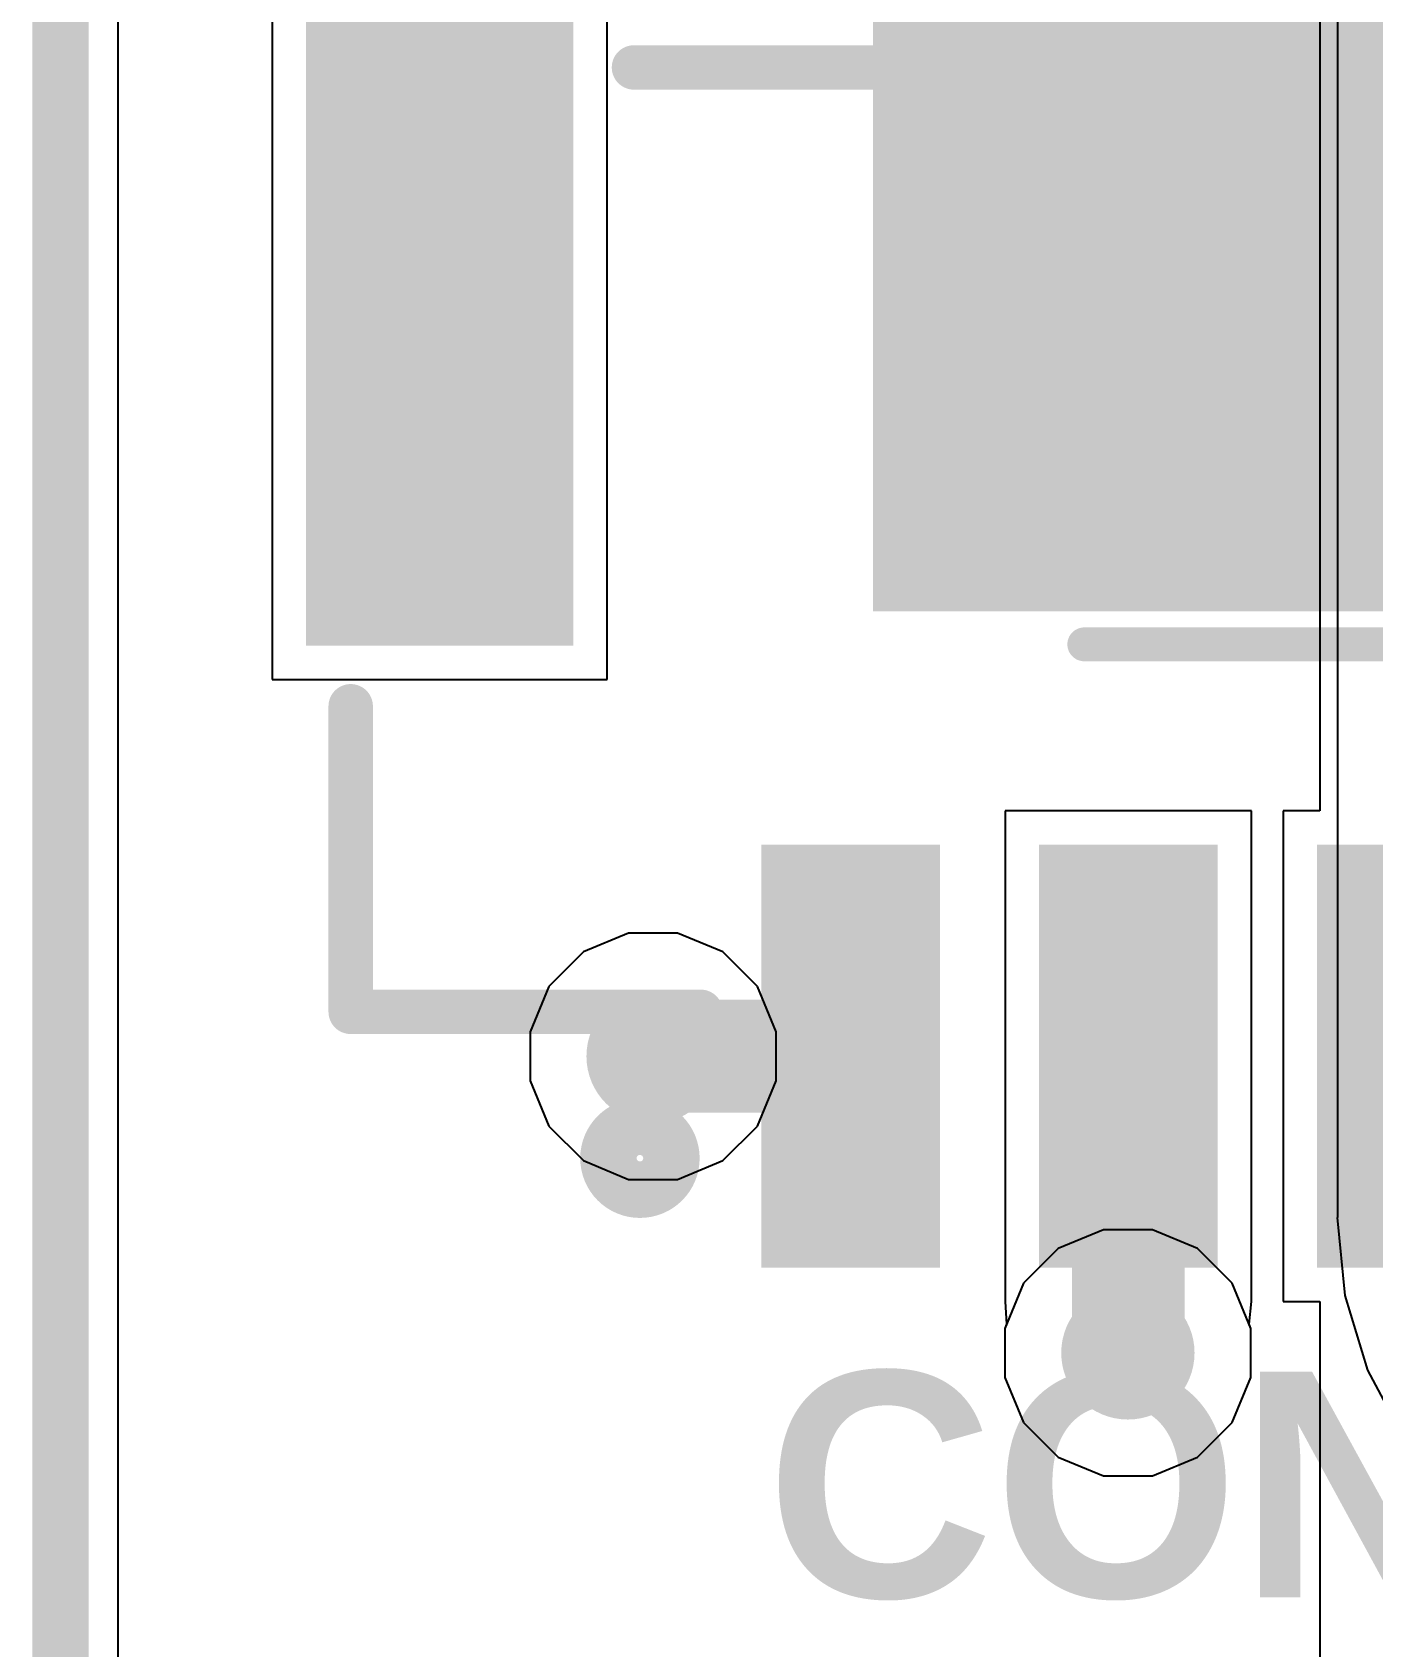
# Model space of a CAD drawing. Header units: inches. Extents: x -0.01 to 2.44, y -0.01 to 2.26.
# Drawn here: x -0.005 to 0.2325, y 0.3104 to 0.5964 of the extents above; entities that cross this region are included whole.
import ezdxf

# ---------------------------------------------------------------- set-up
doc = ezdxf.new("R2010")
doc.units = ezdxf.units.IN
doc.header["$MEASUREMENT"] = 0
for name, color, linetype in [('Board Outline', 216, 'Continuous'), ('Bottom Layer', 5, 'Continuous'), ('Bottom Overlay', 54, 'Continuous'), ('Bottom Paste', 16, 'Continuous'), ('Bottom Solder', 6, 'Continuous'), ('GROUND', 16, 'Continuous'), ('POWER', 76, 'Continuous'), ('SIGNAL1', 90, 'Continuous'), ('SIGNAL2', 156, 'Continuous'), ('Top Layer', 1, 'Continuous'), ('Top Overlay', 2, 'Continuous'), ('Top Paste', 8, 'Continuous'), ('Top Solder', 216, 'Continuous'), ('Via Holes', 16, 'Continuous')]:
    doc.layers.add(name, color=color, linetype=linetype)
doc.styles.add('Arial_Bold', font='', dxfattribs={"height": 0.2})
doc.styles.get('Arial_Bold').set_extended_font_data('Arial', bold=True)

# ---------------------------------------------------------------- blocks, each defined once
blk = doc.blocks.new('C____C_B_10')
at = {"layer": 'Bottom Layer'}
blk.add_hatch(color=5, dxfattribs=at).paths.add_polyline_path([(0.0590551, 0.0590551), (0.1535433, 0.0590551), (0.1535433, -0.0590551), (0.0590551, -0.0590551)])
at = {"layer": 'Bottom Paste'}
blk.add_hatch(color=16, dxfattribs=at).paths.add_polyline_path([(0.0590551, 0.0590551), (0.1535433, 0.0590551), (0.1535433, -0.0590551), (0.0590551, -0.0590551)])
at = {"layer": 'Bottom Solder'}
blk.add_hatch(color=6, dxfattribs=at).paths.add_polyline_path([(0.0550551, 0.0630551), (0.1575433, 0.0630551), (0.1575433, -0.0630551), (0.0550551, -0.0630551)])
at = {"layer": 'Bottom Overlay'}
blk.add_lwpolyline([(0.1200787, 0.0688976, 0.006, 0.006, 0), (-0.1190974, 0.0688976, 0.006, 0.006, 0)], format="xyseb", dxfattribs=at)
blk.add_lwpolyline([(0.1185787, 0.0688976, 0.003, 0.003, 1), (0.1215787, 0.0688976, 0.003, 0.003, 1)], format="xyseb", close=True, dxfattribs=at)
blk = doc.blocks.new('BM04B_GHS_TBT_97')
at = {"layer": 'Top Layer'}
for points in [[(-0.0364173, 0.12499995), (-0.0127953, 0.12499995), (-0.0127953, 0.05807085), (-0.0364173, 0.05807085)], [(0.0127953, 0.12499995), (0.0364173, 0.12499995), (0.0364173, 0.05807085), (0.0127953, 0.05807085)], [(0.0620079, 0.12499995), (0.0856299, 0.12499995), (0.0856299, 0.05807085), (0.0620079, 0.05807085)], [(0.12696845, 0.0147638), (0.16633855, 0.0147638), (0.16633855, -0.0954724), (0.12696845, -0.0954724)]]:
    blk.add_hatch(color=1, dxfattribs=at).paths.add_polyline_path(points)
at = {"layer": 'Top Paste'}
for points in [[(-0.0364173, 0.12499995), (-0.0127953, 0.12499995), (-0.0127953, 0.05807085), (-0.0364173, 0.05807085)], [(0.0127953, 0.12499995), (0.0364173, 0.12499995), (0.0364173, 0.05807085), (0.0127953, 0.05807085)], [(0.0620079, 0.12499995), (0.0856299, 0.12499995), (0.0856299, 0.05807085), (0.0620079, 0.05807085)], [(0.12696845, 0.0147638), (0.16633855, 0.0147638), (0.16633855, -0.0954724), (0.12696845, -0.0954724)]]:
    blk.add_hatch(color=8, dxfattribs=at).paths.add_polyline_path(points)
at = {"layer": 'Top Solder'}
for points in [[(-0.0404173, 0.12899995), (-0.0087953, 0.12899995), (-0.0087953, 0.05407085), (-0.0404173, 0.05407085)], [(0.0087953, 0.12899995), (0.0404173, 0.12899995), (0.0404173, 0.05407085), (0.0087953, 0.05407085)], [(0.0580079, 0.12899995), (0.0896299, 0.12899995), (0.0896299, 0.05407085), (0.0580079, 0.05407085)], [(0.12296845, 0.0187638), (0.17033855, 0.0187638), (0.17033855, -0.0994724), (0.12296845, -0.0994724)]]:
    blk.add_hatch(color=216, dxfattribs=at).paths.add_polyline_path(points)
at = {"layer": 'Top Overlay'}
for points in [[(0.1624016, 0.0836614, 0.007874, 0.007874, 0), (0.1003937, 0.0836614, 0.007874, 0.007874, 0)], [(0.1624016, 0.0836614, 0.007874, 0.007874, 0), (0.1624016, 0.0295276, 0.007874, 0.007874, 0)], [(0.1122047, -0.0836614, 0.007874, 0.007874, 0), (-0.1122047, -0.0836614, 0.007874, 0.007874, 0)]]:
    blk.add_lwpolyline(points, format="xyseb", dxfattribs=at)
for points in [[(0.0984252, 0.0836614, 0.003937, 0.003937, 1), (0.1023622, 0.0836614, 0.003937, 0.003937, 1)], [(0.1604331, 0.0836614, 0.003937, 0.003937, 1), (0.1643701, 0.0836614, 0.003937, 0.003937, 1)], [(0.1604331, 0.0836614, 0.003937, 0.003937, 1), (0.1643701, 0.0836614, 0.003937, 0.003937, 1)], [(0.1604331, 0.0295276, 0.003937, 0.003937, 1), (0.1643701, 0.0295276, 0.003937, 0.003937, 1)], [(0.1102362, -0.0836614, 0.003937, 0.003937, 1), (0.1141732, -0.0836614, 0.003937, 0.003937, 1)]]:
    blk.add_lwpolyline(points, format="xyseb", close=True, dxfattribs=at)

msp = doc.modelspace()

# ---------------------------------------------------------------- hatches: boundary and pattern name
at = {"layer": 'Bottom Layer'}
h = msp.add_hatch(color=5, dxfattribs=at)
edge = h.paths.add_edge_path()
edge.add_arc((0.105, 0.415), 0.011811, 0, 360)
h = msp.add_hatch(color=5, dxfattribs=at)
edge = h.paths.add_edge_path()
edge.add_arc((0.1891243, 0.3624491), 0.011811, 0, 360)
at = {"layer": 'GROUND'}
h = msp.add_hatch(color=16, dxfattribs=at)
edge = h.paths.add_edge_path()
edge.add_arc((0.105, 0.415), 0.011811, 0, 360)
h = msp.add_hatch(color=16, dxfattribs=at)
edge = h.paths.add_edge_path()
edge.add_arc((0.1891243, 0.3624491), 0.011811, 0, 360)
at = {"layer": 'POWER'}
h = msp.add_hatch(color=76, dxfattribs=at)
edge = h.paths.add_edge_path()
edge.add_arc((0.105, 0.415), 0.011811, 0, 360)
h = msp.add_hatch(color=76, dxfattribs=at)
edge = h.paths.add_edge_path()
edge.add_arc((0.1891243, 0.3624491), 0.011811, 0, 360)
at = {"layer": 'SIGNAL1'}
h = msp.add_hatch(color=90, dxfattribs=at)
edge = h.paths.add_edge_path()
edge.add_arc((0.105, 0.415), 0.011811, 0, 360)
h = msp.add_hatch(color=90, dxfattribs=at)
edge = h.paths.add_edge_path()
edge.add_arc((0.1891243, 0.3624491), 0.011811, 0, 360)
at = {"layer": 'SIGNAL2'}
h = msp.add_hatch(color=156, dxfattribs=at)
edge = h.paths.add_edge_path()
edge.add_arc((0.105, 0.415), 0.011811, 0, 360)
h = msp.add_hatch(color=156, dxfattribs=at)
edge = h.paths.add_edge_path()
edge.add_arc((0.1891243, 0.3624491), 0.011811, 0, 360)
at = {"layer": 'Top Layer'}
h = msp.add_hatch(color=1, dxfattribs=at)
edge = h.paths.add_edge_path()
edge.add_arc((0.105, 0.415), 0.011811, 0, 360)
h = msp.add_hatch(color=1, dxfattribs=at)
edge = h.paths.add_edge_path()
edge.add_arc((0.1891243, 0.3624491), 0.011811, 0, 360)
at = {"layer": 'Via Holes'}
h = msp.add_hatch(color=7, dxfattribs=at)
edge = h.paths.add_edge_path()
edge.add_arc((0.105, 0.415), 0.0059055, 0, 360)
h = msp.add_hatch(color=7, dxfattribs=at)
edge = h.paths.add_edge_path()
edge.add_arc((0.1891243, 0.3624491), 0.0059055, 0, 360)

# ---------------------------------------------------------------- linework, layer by layer
at = {"layer": 'Board Outline'}
msp.add_lwpolyline([(0, 0, 0.01, 0.01, 0), (0, 1.8503937, 0.01, 0.01, 0)], format="xyseb", dxfattribs=at)
at = {"layer": 'Bottom Layer'}
for p, q in [((0.0101954, 0.0101954), (0.0101954, 0.8348041)), ((0.1847858, 0.3842601), (0.1767694, 0.3809396)), ((0.1934628, 0.3842601), (0.1847858, 0.3842601)), ((0.2014792, 0.3809396), (0.1934628, 0.3842601)), ((0.1767694, 0.3809396), (0.1706338, 0.374804)), ((0.2076148, 0.374804), (0.2014792, 0.3809396)), ((0.1706338, 0.374804), (0.1673133, 0.3667876)), ((0.2109353, 0.3667876), (0.2076148, 0.374804)), ((0.1673133, 0.3667876), (0.1673133, 0.3581106)), ((0.2109353, 0.3581106), (0.2109353, 0.3667876)), ((0.1673133, 0.3581106), (0.1706338, 0.3500942)), ((0.2076148, 0.3500942), (0.2109353, 0.3581106)), ((0.1706338, 0.3500942), (0.1767694, 0.3439586)), ((0.2014792, 0.3439586), (0.2076148, 0.3500942)), ((0.1767694, 0.3439586), (0.1847858, 0.3406381)), ((0.1934628, 0.3406381), (0.2014792, 0.3439586)), ((0.1847858, 0.3406381), (0.1934628, 0.3406381))]:
    msp.add_line(p, q, dxfattribs=at)
at = {"layer": 'GROUND'}
for p, q in [((0.0101954, 0.0101954), (0.0101954, 1.8401983)), ((0.1847858, 0.3842601), (0.1767694, 0.3809396)), ((0.1934628, 0.3842601), (0.1847858, 0.3842601)), ((0.2014792, 0.3809396), (0.1934628, 0.3842601)), ((0.1767694, 0.3809396), (0.1706338, 0.374804)), ((0.2076148, 0.374804), (0.2014792, 0.3809396)), ((0.1706338, 0.374804), (0.1673133, 0.3667876)), ((0.2109353, 0.3667876), (0.2076148, 0.374804)), ((0.1673133, 0.3667876), (0.1673133, 0.3581106)), ((0.2109353, 0.3581106), (0.2109353, 0.3667876)), ((0.1673133, 0.3581106), (0.1706338, 0.3500942)), ((0.2076148, 0.3500942), (0.2109353, 0.3581106)), ((0.1706338, 0.3500942), (0.1767694, 0.3439586)), ((0.2014792, 0.3439586), (0.2076148, 0.3500942)), ((0.1767694, 0.3439586), (0.1847858, 0.3406381)), ((0.1934628, 0.3406381), (0.2014792, 0.3439586)), ((0.1847858, 0.3406381), (0.1934628, 0.3406381))]:
    msp.add_line(p, q, dxfattribs=at)
at = {"layer": 'POWER'}
for p, q in [((0.0101954, 0.0101954), (0.0101954, 1.8401983)), ((0.1006615, 0.436811), (0.0926451, 0.4334905)), ((0.1093385, 0.436811), (0.1006615, 0.436811)), ((0.1173549, 0.4334905), (0.1093385, 0.436811)), ((0.0926451, 0.4334905), (0.0865095, 0.4273549)), ((0.1234905, 0.4273549), (0.1173549, 0.4334905)), ((0.0865095, 0.4273549), (0.083189, 0.4193385)), ((0.126811, 0.4193385), (0.1234905, 0.4273549)), ((0.083189, 0.4193385), (0.083189, 0.4106615)), ((0.126811, 0.4106615), (0.126811, 0.4193385)), ((0.083189, 0.4106615), (0.0865095, 0.4026451)), ((0.1234905, 0.4026451), (0.126811, 0.4106615)), ((0.0865095, 0.4026451), (0.0926451, 0.3965095)), ((0.1173549, 0.3965095), (0.1234905, 0.4026451)), ((0.0926451, 0.3965095), (0.1006615, 0.393189)), ((0.1093385, 0.393189), (0.1173549, 0.3965095)), ((0.1006615, 0.393189), (0.1093385, 0.393189)), ((0.1847858, 0.3842601), (0.1767694, 0.3809396)), ((0.1934628, 0.3842601), (0.1847858, 0.3842601)), ((0.2014792, 0.3809396), (0.1934628, 0.3842601)), ((0.1767694, 0.3809396), (0.1706338, 0.374804)), ((0.2076148, 0.374804), (0.2014792, 0.3809396)), ((0.1706338, 0.374804), (0.1673133, 0.3667876)), ((0.2109353, 0.3667876), (0.2076148, 0.374804)), ((0.1673133, 0.3667876), (0.1673133, 0.3581106)), ((0.2109353, 0.3581106), (0.2109353, 0.3667876)), ((0.1673133, 0.3581106), (0.1706338, 0.3500942)), ((0.2076148, 0.3500942), (0.2109353, 0.3581106)), ((0.1706338, 0.3500942), (0.1767694, 0.3439586)), ((0.2014792, 0.3439586), (0.2076148, 0.3500942)), ((0.1767694, 0.3439586), (0.1847858, 0.3406381)), ((0.1934628, 0.3406381), (0.2014792, 0.3439586)), ((0.1847858, 0.3406381), (0.1934628, 0.3406381))]:
    msp.add_line(p, q, dxfattribs=at)
at = {"layer": 'SIGNAL1'}
for p, q in [((0.0101954, 0.0101954), (0.0101954, 1.8401983)), ((0.2262415, 1.4864485), (0.2262415, 0.3864448)), ((0.2262415, 0.3864448), (0.2261945, 0.3864448)), ((0.2261945, 0.3864448), (0.2275546, 0.3726352)), ((0.1847858, 0.3842601), (0.1767694, 0.3809396)), ((0.1934628, 0.3842601), (0.1847858, 0.3842601)), ((0.2014792, 0.3809396), (0.1934628, 0.3842601)), ((0.1767694, 0.3809396), (0.1706338, 0.374804)), ((0.2076148, 0.374804), (0.2014792, 0.3809396)), ((0.1706338, 0.374804), (0.1673133, 0.3667876)), ((0.2109353, 0.3667876), (0.2076148, 0.374804)), ((0.2275546, 0.3726352), (0.2315827, 0.3593563)), ((0.1673133, 0.3667876), (0.1673133, 0.3581106)), ((0.2109353, 0.3581106), (0.2109353, 0.3667876)), ((0.1673133, 0.3581106), (0.1706338, 0.3500942)), ((0.2076148, 0.3500942), (0.2109353, 0.3581106)), ((0.2315827, 0.3593563), (0.238124, 0.3471184)), ((0.1706338, 0.3500942), (0.1767694, 0.3439586)), ((0.2014792, 0.3439586), (0.2076148, 0.3500942)), ((0.1767694, 0.3439586), (0.1847858, 0.3406381)), ((0.1934628, 0.3406381), (0.2014792, 0.3439586)), ((0.1847858, 0.3406381), (0.1934628, 0.3406381))]:
    msp.add_line(p, q, dxfattribs=at)
at = {"layer": 'SIGNAL2'}
for p, q in [((0.0101954, 0.0101954), (0.0101954, 1.005)), ((0.1006615, 0.436811), (0.0926451, 0.4334905)), ((0.1093385, 0.436811), (0.1006615, 0.436811)), ((0.1173549, 0.4334905), (0.1093385, 0.436811)), ((0.0926451, 0.4334905), (0.0865095, 0.4273549)), ((0.1234905, 0.4273549), (0.1173549, 0.4334905)), ((0.0865095, 0.4273549), (0.083189, 0.4193385)), ((0.126811, 0.4193385), (0.1234905, 0.4273549)), ((0.083189, 0.4193385), (0.083189, 0.4106615)), ((0.126811, 0.4106615), (0.126811, 0.4193385)), ((0.083189, 0.4106615), (0.0865095, 0.4026451)), ((0.1234905, 0.4026451), (0.126811, 0.4106615)), ((0.0865095, 0.4026451), (0.0926451, 0.3965095)), ((0.1173549, 0.3965095), (0.1234905, 0.4026451)), ((0.0926451, 0.3965095), (0.1006615, 0.393189)), ((0.1093385, 0.393189), (0.1173549, 0.3965095)), ((0.1006615, 0.393189), (0.1093385, 0.393189))]:
    msp.add_line(p, q, dxfattribs=at)
at = {"layer": 'Top Layer'}
for p, q in [((0.0101954, 0.0101954), (0.0101954, 1.8401983)), ((0.2231313, 0.6700001), (0.2231313, 0.4584645)), ((0.0374804, 0.6120078), (0.0374804, 0.4817716)), ((0.0968504, 0.4817716), (0.0968504, 0.6120078)), ((0.0374804, 0.4817716), (0.0968504, 0.4817716)), ((0.2110236, 0.4584645), (0.1674016, 0.4584645)), ((0.1674016, 0.4584645), (0.1674016, 0.3715356)), ((0.2110236, 0.3715356), (0.2110236, 0.4584645)), ((0.2231313, 0.4584645), (0.2166142, 0.4584645)), ((0.2166142, 0.4584645), (0.2166142, 0.3715355)), ((0.1674016, 0.3715356), (0.1674015, 0.3715356)), ((0.1674015, 0.3715356), (0.1676231, 0.3675355)), ((0.2106255, 0.3675355), (0.2110237, 0.3715356)), ((0.2110237, 0.3715356), (0.2110236, 0.3715356)), ((0.2166142, 0.3715355), (0.2231313, 0.3715355)), ((0.2231313, 0.3715355), (0.2231313, 0.1660236)), ((0.1676231, 0.3675355), (0.1673133, 0.3667876)), ((0.1673133, 0.3667876), (0.1673133, 0.3581106)), ((0.2109353, 0.3667876), (0.2106255, 0.3675355)), ((0.2109353, 0.3581106), (0.2109353, 0.3667876)), ((0.1673133, 0.3581106), (0.1706338, 0.3500942)), ((0.2076148, 0.3500942), (0.2109353, 0.3581106)), ((0.1706338, 0.3500942), (0.1767694, 0.3439586)), ((0.2014792, 0.3439586), (0.2076148, 0.3500942)), ((0.1767694, 0.3439586), (0.1847858, 0.3406381)), ((0.1934628, 0.3406381), (0.2014792, 0.3439586)), ((0.1847858, 0.3406381), (0.1934628, 0.3406381))]:
    msp.add_line(p, q, dxfattribs=at)
for points in [[(0.105, 0.415, 0.02, 0.02, 0), (0.14, 0.415, 0.02, 0.02, 0)], [(0.1892126, 0.415, 0.02, 0.02, 0), (0.1893009, 0.4150883, 0.02, 0.02, 0)], [(0.1892126, 0.3625374, 0.02, 0.02, 0), (0.1892126, 0.415, 0.02, 0.02, 0)], [(0.1891243, 0.3624491, 0.02, 0.02, 0), (0.1892126, 0.3625374, 0.02, 0.02, 0)]]:
    msp.add_lwpolyline(points, format="xyseb", dxfattribs=at)
for points in [[(0.1, 0.415, 0.01, 0.01, 1), (0.11, 0.415, 0.01, 0.01, 1)], [(0.135, 0.415, 0.01, 0.01, 1), (0.145, 0.415, 0.01, 0.01, 1)], [(0.1842126, 0.415, 0.01, 0.01, 1), (0.1942126, 0.415, 0.01, 0.01, 1)], [(0.1842126, 0.415, 0.01, 0.01, 1), (0.1942126, 0.415, 0.01, 0.01, 1)], [(0.1843009, 0.4150883, 0.01, 0.01, 1), (0.1943009, 0.4150883, 0.01, 0.01, 1)], [(0.1841243, 0.3624491, 0.01, 0.01, 1), (0.1941243, 0.3624491, 0.01, 0.01, 1)], [(0.1842126, 0.3625374, 0.01, 0.01, 1), (0.1942126, 0.3625374, 0.01, 0.01, 1)], [(0.1842126, 0.3625374, 0.01, 0.01, 1), (0.1942126, 0.3625374, 0.01, 0.01, 1)]]:
    msp.add_lwpolyline(points, format="xyseb", close=True, dxfattribs=at)
at = {"layer": 'Top Overlay'}
for points in [[(0.1082473, 0.3969384, 0.01, 0.01, 1), (0.0970847, 0.3969384, 0.01, 0.01, 1)], [(0.0945847, 0.3969384, 0.005, 0.005, 1), (0.0995847, 0.3969384, 0.005, 0.005, 1)], [(0.1057473, 0.3969384, 0.005, 0.005, 1), (0.1107473, 0.3969384, 0.005, 0.005, 1)]]:
    msp.add_lwpolyline(points, format="xyseb", close=True, dxfattribs=at)

# ---------------------------------------------------------------- block references
at = {"rotation": 180}
for name, p in [('C____C_B_10', (0.3014803, 0.5568802)), ('BM04B_GHS_TBT_97', (0.2138189, 0.5065354))]:
    msp.add_blockref(name, p, dxfattribs=at)

# ---------------------------------------------------------------- texts
at = {"layer": 'Top Overlay', "style": 'Arial_Bold'}
msp.add_text('CON-7', height=0.04, dxfattribs=at).set_placement((0.125, 0.3191452))

doc.saveas('drawing.dxf')
